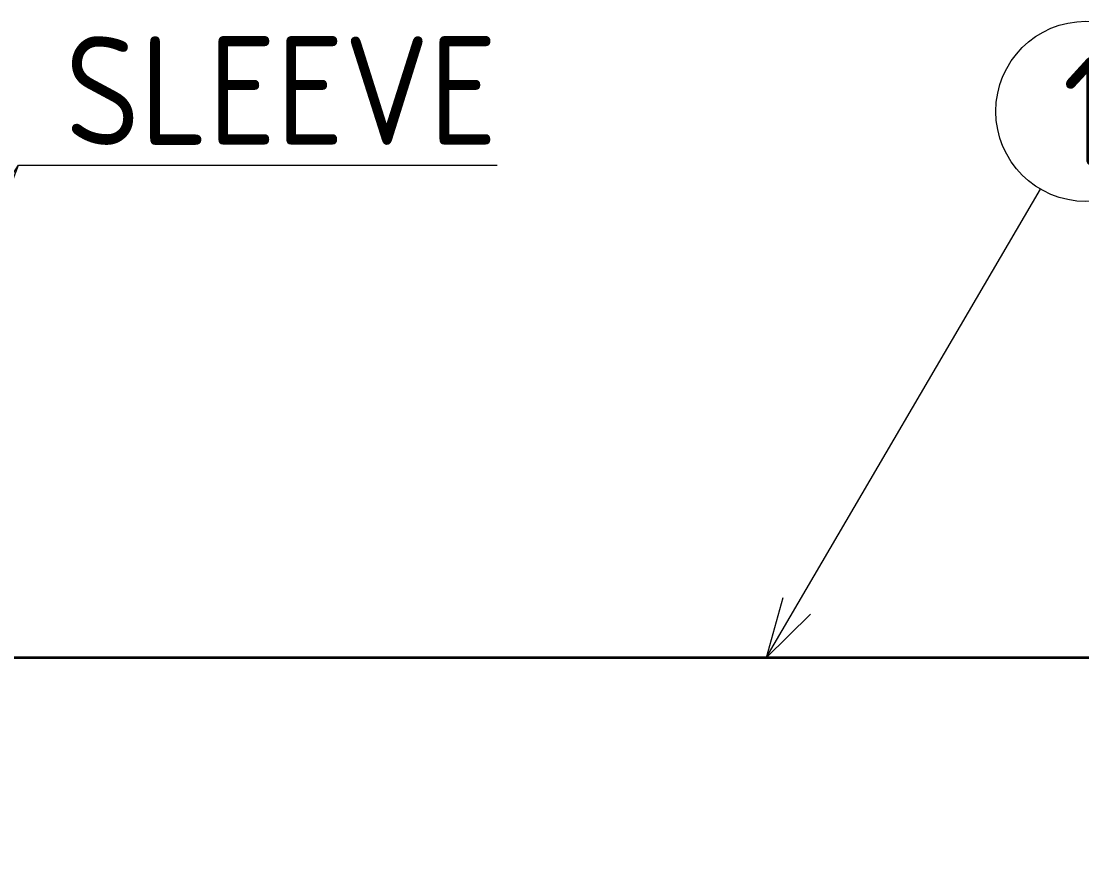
# Model space of a CAD drawing. Extents: x 23 to 417, y 3 to 294.
# Drawn here: x 205.83 to 240.01, y 177.59 to 204.86 of the extents above; entities that cross this region are included whole.
import ezdxf
from ezdxf.enums import TextEntityAlignment as Align

# ---------------------------------------------------------------- set-up
doc = ezdxf.new("R2010")
doc.units = 0
doc.layers.add('1', color=7, linetype='Continuous', lineweight=13)
doc.styles.get("Standard").update_dxf_attribs({"font": 'isocp.shx'})

# ---------------------------------------------------------------- blocks, each defined once
blk = doc.blocks.new('BLOCK117')
at = {"layer": '1', "color": 7, "lineweight": 13}
for points in [[(187.515, 160.472), (207, 190.715), (237.855, 190.715)], [(189.688, 145.451), (207, 190.715), (237.855, 190.715)], [(188.737, 164.281), (187.515, 160.472), (190.478, 163.16)], [(190.101, 149.429), (189.688, 145.451), (192.035, 148.69)]]:
    blk.add_lwpolyline(points, dxfattribs=at)
blk.add_text('SLEEVE', height=7, dxfattribs=at).set_placement((210, 192.03), (237.855, 192.03), align=Align.FIT)
blk = doc.blocks.new('BLOCK124')
at = {"layer": '1', "color": 7, "lineweight": 13}
blk.add_line((255.202, 158.978), (272.875, 189.179), dxfattribs=at)
blk.add_lwpolyline([(256.26, 162.836), (255.202, 158.978), (258.047, 161.79)], dxfattribs=at)
blk.add_circle((275.808, 194.192), 5.808, dxfattribs=at)
blk.add_text('1', height=7, dxfattribs=at).set_placement((274.308, 190.692), (277.308, 190.692), align=Align.FIT)

msp = doc.modelspace()

# ---------------------------------------------------------------- linework, layer by layer
at = {"layer": '1', "color": 7, "lineweight": 35}
msp.add_line((262.579, 184.353), (171.639, 184.353), dxfattribs=at)

# ---------------------------------------------------------------- block references
at = {"layer": '1', "lineweight": 0, "xscale": 0.5, "yscale": 0.5, "zscale": 0.5}
for name in ['BLOCK124', 'BLOCK117']:
    msp.add_blockref(name, (102.243, 104.864), dxfattribs=at)

doc.saveas('drawing.dxf')
